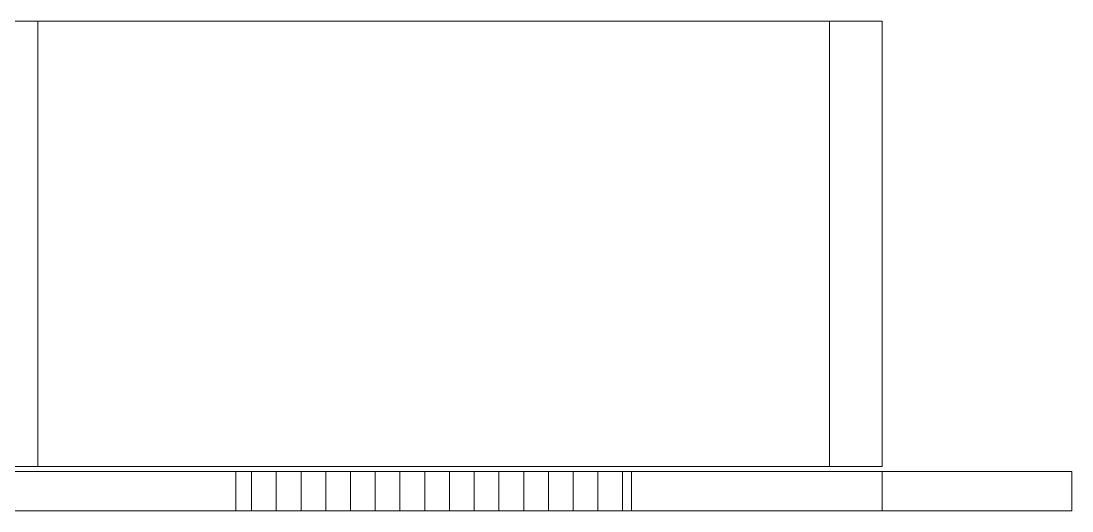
# Model space of a CAD drawing. Header units: millimetres. Extents: x 984 to 425800, y -34355 to 59419.
# Drawn here: x 387890 to 391076, y 17754 to 19239 of the extents above; entities that cross this region are included whole.
import ezdxf

# ---------------------------------------------------------------- set-up
doc = ezdxf.new("R2010")
doc.units = ezdxf.units.MM
doc.layers.add('A-GLAZ-CURT', color=2, linetype='Continuous', lineweight=9)

# ---------------------------------------------------------------- blocks, each defined once
blk = doc.blocks.new('System Panel - DPA-AR_Metal Ceiling Rectangular Panel-12707630-4110-01 GROUND LEVEL - REFLECTED CEILING PLAN')
at = {"layer": 'A-GLAZ-CURT'}
for p, q in [((-626757.4, 19389.1), (-626757.4, 20739.1)), ((-626757.4, 20739.1), (-626597.4, 20739.1)), ((-626597.4, 20739.1), (-626757.4, 20739.1)), ((-626757.4, 20739.1), (-626757.4, 19389.1)), ((-626597.4, 20739.1), (-626597.4, 19389.1)), ((-626597.4, 19389.1), (-626597.4, 20739.1)), ((-626597.4, 19389.1), (-626757.4, 19389.1)), ((-626757.4, 19389.1), (-626597.4, 19389.1))]:
    blk.add_line(p, q, dxfattribs=at)
blk = doc.blocks.new('System Panel - DPA-AR_Metal Ceiling Rectangular Panel-12707687-4110-01 GROUND LEVEL - REFLECTED CEILING PLAN')
at = {"layer": 'A-GLAZ-CURT'}
for p, q in [((-631717.4, 19106.8), (-631717.4, 19239.1)), ((-631717.4, 19239.1), (-631160.4, 19239.1)), ((-631160.4, 19239.1), (-631717.4, 19239.1)), ((-631717.4, 19239.1), (-631717.4, 19106.8)), ((-631148.4, 19239.1), (-629157.4, 19239.1)), ((-629157.4, 19239.1), (-631148.4, 19239.1)), ((-629157.4, 19239.1), (-629157.4, 17889.1)), ((-629157.4, 17889.1), (-629157.4, 19239.1)), ((-631014.3, 17889.1), (-631717.4, 19106.8)), ((-631717.4, 19106.8), (-631014.3, 17889.1)), ((-630487.3, 17889.1), (-631014.3, 17889.1)), ((-631014.3, 17889.1), (-630487.3, 17889.1)), ((-629157.4, 17889.1), (-630473.4, 17889.1)), ((-630473.4, 17889.1), (-629157.4, 17889.1))]:
    blk.add_line(p, q, dxfattribs=at)
blk = doc.blocks.new('System Panel - DPA-AR_Metal Ceiling Rectangular Panel-V131-4110-01 GROUND LEVEL - REFLECTED CEILING PLAN')
at = {"layer": 'A-GLAZ-CURT'}
for p, q in [((-679507.4, -14683), (-680857.4, -14683)), ((-680857.4, -14683), (-680857.4, -17083)), ((-680857.4, -17083), (-680857.4, -14683)), ((-680857.4, -14683), (-679507.4, -14683)), ((-679507.4, -17083), (-679507.4, -14683)), ((-679507.4, -14683), (-679507.4, -17083)), ((-680857.4, -17083), (-679507.4, -17083)), ((-679507.4, -17083), (-680857.4, -17083))]:
    blk.add_line(p, q, dxfattribs=at)
blk = doc.blocks.new('DPA_CP_Metal Ceiling Panel - Vertical Panel Entrance-V162-4110-01 GROUND LEVEL - REFLECTED CEILING PLAN')
at = {"layer": 'A-GLAZ-CURT'}
for p, q in [((-629757.4, 19374.1), (-629757.4, 19254.1)), ((-629757.4, 19374.1), (-628557.4, 19374.1)), ((-629757.4, 19374.1), (-628557.4, 19374.1)), ((-629757.4, 19254.1), (-629757.4, 19374.1)), ((-629757.4, 19374.1), (-629757.4, 19254.1)), ((-628557.4, 19374.1), (-629757.4, 19374.1)), ((-628557.4, 19374.1), (-628557.4, 19254.1)), ((-628557.4, 19374.1), (-628557.4, 19254.1)), ((-628557.4, 19254.1), (-628557.4, 19374.1)), ((-629757.4, 19254.1), (-628557.4, 19254.1)), ((-628557.4, 19254.1), (-629757.4, 19254.1)), ((-629757.4, 19254.1), (-628557.4, 19254.1))]:
    blk.add_line(p, q, dxfattribs=at)
blk = doc.blocks.new('DPA_CP_Metal Ceiling Luminaire - Linear Luminaire Entrance-V163-4110-01 GROUND LEVEL - REFLECTED CEILING PLAN')
at = {"layer": 'A-GLAZ-CURT'}
h = blk.add_hatch(dxfattribs=at)
h.set_pattern_fill('FP_20', color=256, style=0, pattern_type=2)
h.set_pattern_definition([(270, (-627736.53, 17847.804), (-75, -5e-15), [])])
h.paths.add_polyline_path([(-627357.4, 19254.1), (-627357.4, 19374.1), (-628557.4, 19374.1), (-628557.4, 19254.1)])
for p, q in [((-628557.4, 19374.1), (-627357.4, 19374.1)), ((-628557.4, 19254.1), (-628557.4, 19374.1)), ((-628557.4, 19374.1), (-628557.4, 19254.1)), ((-627357.4, 19374.1), (-628557.4, 19374.1)), ((-627357.4, 19374.1), (-627357.4, 19254.1)), ((-627357.4, 19254.1), (-627357.4, 19374.1)), ((-627357.4, 19254.1), (-628557.4, 19254.1)), ((-628557.4, 19254.1), (-627357.4, 19254.1))]:
    blk.add_line(p, q, dxfattribs=at)
blk = doc.blocks.new('DPA_CP_Metal Ceiling Panel - Vertical Panel Entrance-12707633-4110-01 GROUND LEVEL - REFLECTED CEILING PLAN')
at = {"layer": 'A-GLAZ-CURT'}
for p, q in [((-627357.4, 17874.1), (-627357.4, 17754.1)), ((-627357.4, 17874.1), (-626597.4, 17874.1)), ((-627357.4, 17874.1), (-626597.4, 17874.1)), ((-627357.4, 17754.1), (-627357.4, 17874.1)), ((-627357.4, 17874.1), (-627357.4, 17754.1)), ((-626597.4, 17874.1), (-627357.4, 17874.1)), ((-626597.4, 17874.1), (-626597.4, 17754.1)), ((-626597.4, 17874.1), (-626597.4, 17754.1)), ((-626597.4, 17754.1), (-626597.4, 17874.1)), ((-627357.4, 17754.1), (-626597.4, 17754.1)), ((-626597.4, 17754.1), (-627357.4, 17754.1)), ((-627357.4, 17754.1), (-626597.4, 17754.1))]:
    blk.add_line(p, q, dxfattribs=at)
blk = doc.blocks.new('DPA_CP_Metal Ceiling Panel - Vertical Panel Entrance-16090141-4110-01 GROUND LEVEL - REFLECTED CEILING PLAN')
at = {"layer": 'A-GLAZ-CURT'}
for p, q in [((-626597.4, 17874.1), (-626597.4, 17754.1)), ((-626597.4, 17874.1), (-626022.4, 17874.1)), ((-626597.4, 17874.1), (-626022.4, 17874.1)), ((-626597.4, 17754.1), (-626597.4, 17874.1)), ((-626597.4, 17874.1), (-626597.4, 17754.1)), ((-626022.4, 17874.1), (-626597.4, 17874.1)), ((-626022.4, 17874.1), (-626022.4, 17754.1)), ((-626022.4, 17874.1), (-626022.4, 17754.1)), ((-626022.4, 17754.1), (-626022.4, 17874.1)), ((-626597.4, 17754.1), (-626022.4, 17754.1)), ((-626022.4, 17754.1), (-626597.4, 17754.1)), ((-626597.4, 17754.1), (-626022.4, 17754.1))]:
    blk.add_line(p, q, dxfattribs=at)

msp = doc.modelspace()

# ---------------------------------------------------------------- block references
at = {"layer": 'A-GLAZ-CURT'}
for name, p in [('System Panel - DPA-AR_Metal Ceiling Rectangular Panel-12707687-4110-01 GROUND LEVEL - REFLECTED CEILING PLAN', (1017098.2, 0)), ('System Panel - DPA-AR_Metal Ceiling Rectangular Panel-12707630-4110-01 GROUND LEVEL - REFLECTED CEILING PLAN', (1017098.2, -1500)), ('DPA_CP_Metal Ceiling Panel - Vertical Panel Entrance-V162-4110-01 GROUND LEVEL - REFLECTED CEILING PLAN', (1017098.2, -1500)), ('DPA_CP_Metal Ceiling Luminaire - Linear Luminaire Entrance-V163-4110-01 GROUND LEVEL - REFLECTED CEILING PLAN', (1017098.2, -1500)), ('DPA_CP_Metal Ceiling Panel - Vertical Panel Entrance-12707633-4110-01 GROUND LEVEL - REFLECTED CEILING PLAN', (1017098.2, 0)), ('DPA_CP_Metal Ceiling Panel - Vertical Panel Entrance-16090141-4110-01 GROUND LEVEL - REFLECTED CEILING PLAN', (1017098.2, 0))]:
    msp.add_blockref(name, p, dxfattribs=at)
at = {"layer": 'A-GLAZ-CURT', "extrusion": (0, 0, -1), "rotation": 269.9999999999996}
msp.add_blockref('System Panel - DPA-AR_Metal Ceiling Rectangular Panel-V131-4110-01 GROUND LEVEL - REFLECTED CEILING PLAN', (-373257.8, -661618.2), dxfattribs=at)

doc.saveas('drawing.dxf')
